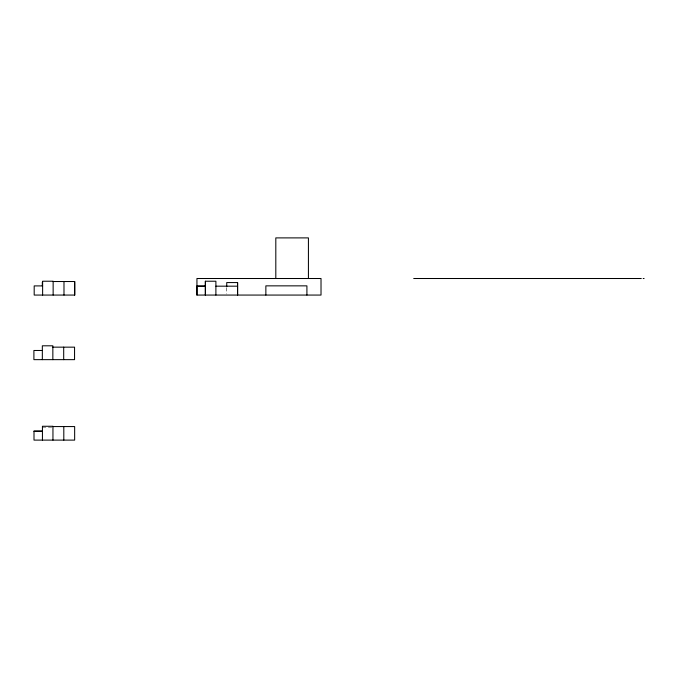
<?xml version="1.0" encoding="UTF-8"?>
<svg xmlns="http://www.w3.org/2000/svg" width="678" height="678" viewBox="0 0 678 678"><rect width="100%" height="100%" fill="white"/><g stroke="black" fill="none" stroke-linecap="round" stroke-linejoin="round"><path stroke-width="0.51" stroke-dasharray="3.39 2.54" d="M42.434 427.148L51.901 427.148M226.74 287.777L226.74 294.023"/><path stroke-width="1.02" d="M196.942 295.066L196.942 278.505L321.016 278.505L321.016 295.066L196.942 295.066L196.942 285.904L205.375 285.904M205.375 281.226L205.375 295.066L205.375 281.226L215.892 281.226L215.892 295.066M237.588 282.573L237.588 295.066L237.588 282.573L226.74 282.573L226.74 286.735M413.707 278.505L641.286 278.505M643.168 278.505L644.1 278.505M53.138 281.523L74.843 281.523L74.843 295.066L34.188 295.066L34.188 285.904L42.621 285.904M215.892 286.175L237.588 286.175M196.942 286.362L205.375 286.362M52.85 347.153L74.555 347.153L74.555 359.645L33.9 359.645L33.9 350.484L42.333 350.484M52.952 426.564L74.656 426.564L74.656 440.107L34.002 440.107L34.002 430.945L42.434 430.945M34.002 431.403L42.434 431.403M308.422 278.505L308.422 237.893L275.81 237.893L275.81 278.505M306.914 295.066L306.914 285.853L265.861 285.853L265.861 295.066M74.555 282.573L74.555 295.066M63.986 281.523L63.986 295.066M63.808 426.564L63.808 440.107M63.698 347.153L63.698 359.645M53.138 295.066L53.138 281.226L42.621 281.226L42.621 295.066M52.952 440.107L52.952 426.267L42.434 426.267L42.434 440.107M52.85 359.645L52.85 345.805L42.333 345.805L42.333 359.645M42.333 282.116L42.333 286.099"/></g></svg>
